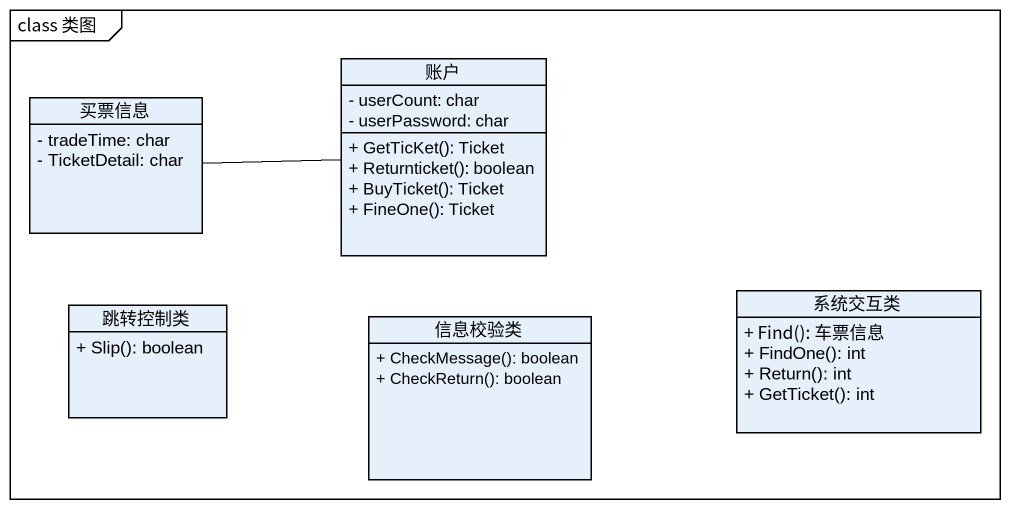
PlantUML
@startuml
mainframe class 类图
hide circle
hide empty members
skinparam classAttributeIconSize 0
class 账户 {
  - userCount: char
  - userPassword: char
  + GetTicKet(): Ticket
  + Returnticket(): boolean
  + BuyTicket(): Ticket
  + FineOne(): Ticket
}
class 买票信息 {
  - tradeTime: char
  - TicketDetail: char
}
class 系统交互类 {
  + Find(): 车票信息
  + FindOne(): int
  + Return(): int
  + GetTicket(): int
}
class 跳转控制类 {
  + Slip(): boolean
}
class 信息校验类 {
  + CheckMessage(): boolean
  + CheckReturn(): boolean
}
买票信息 -right- 账户
@enduml
